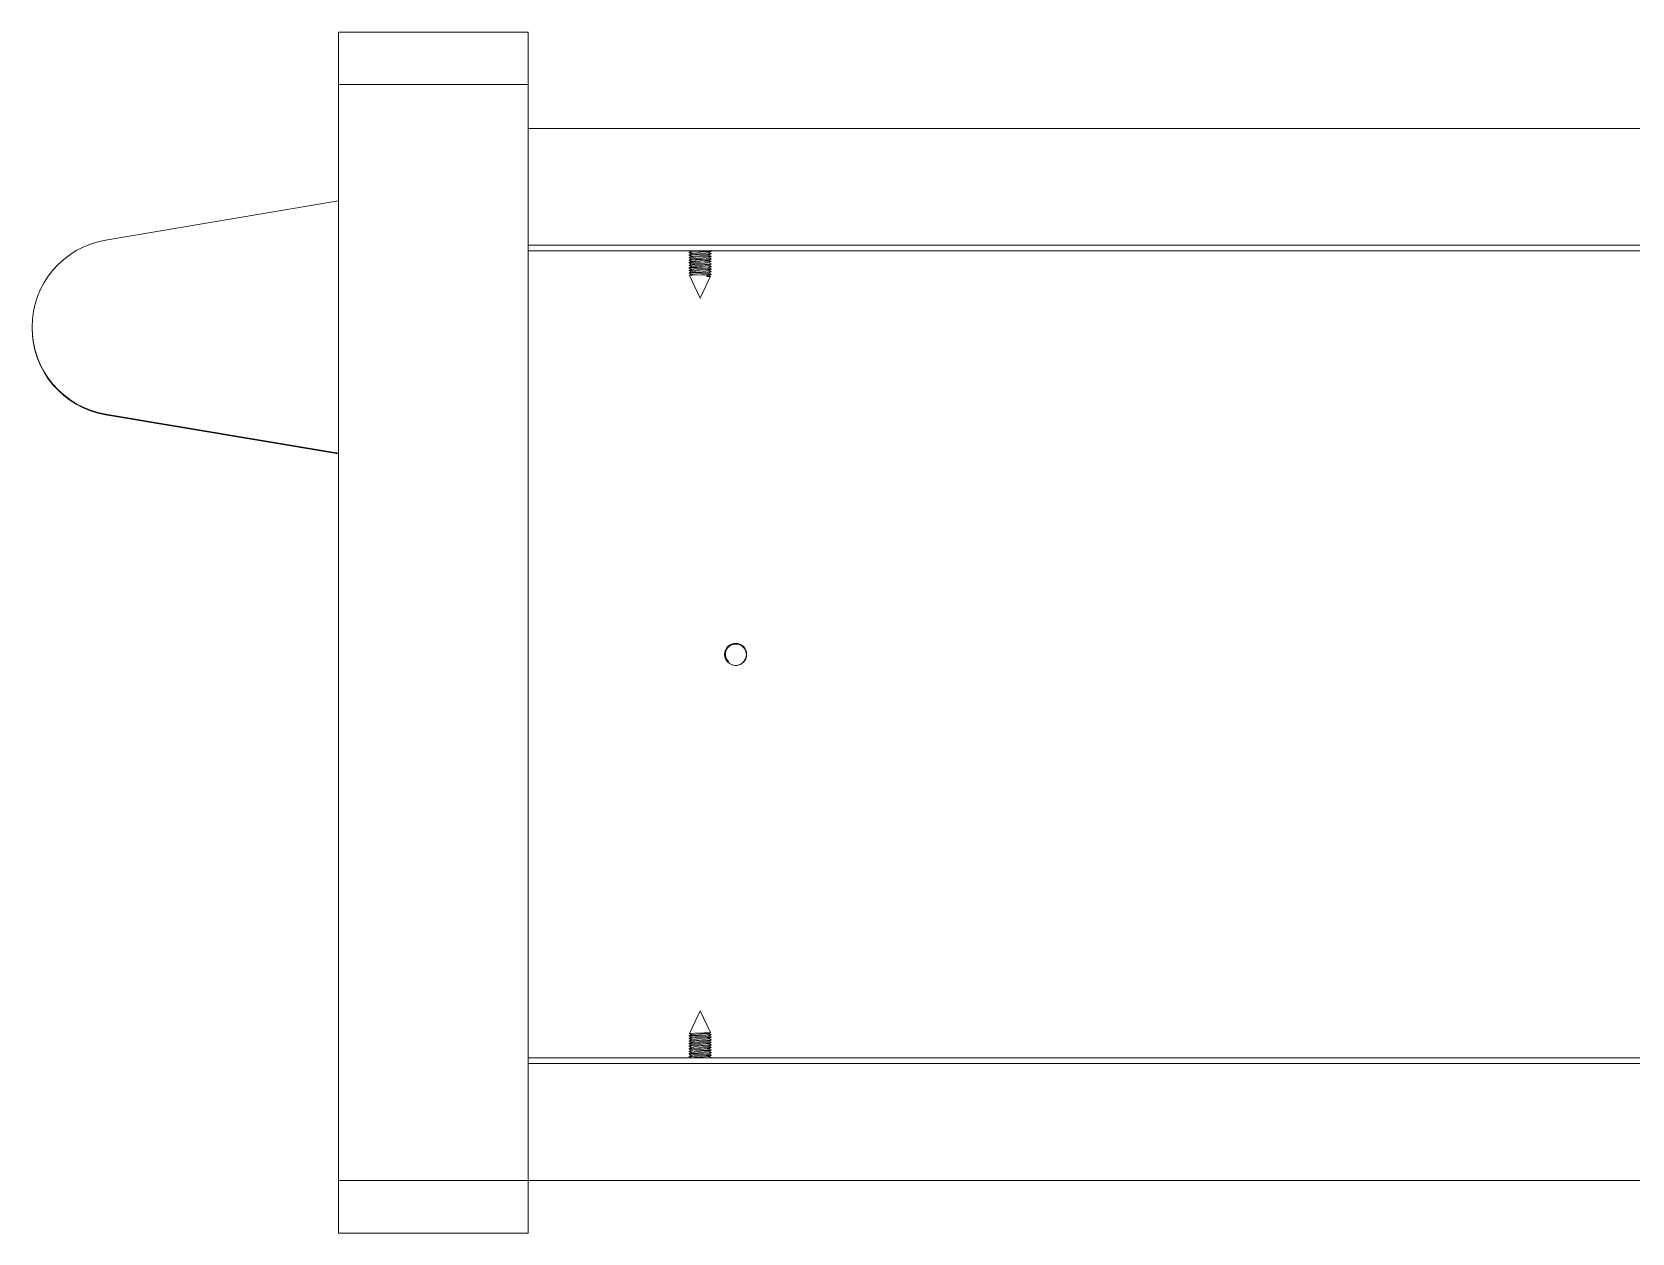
# Model space of a CAD drawing. Header units: millimetres. Extents: x 27602 to 523849, y 322139 to 568360.
# Drawn here: x 89556 to 106125, y 494880 to 507312 of the extents above; entities that cross this region are included whole.
import ezdxf

# ---------------------------------------------------------------- set-up
doc = ezdxf.new("R2010")
doc.units = ezdxf.units.MM

msp = doc.modelspace()

# ---------------------------------------------------------------- linework, layer by layer
at = {"color": 7, "lineweight": 13, "ltscale": 0.03937}
for p, q in [((94696, 507312), (92730, 507312)), ((92730, 506767), (94696, 506767)), ((94696, 506767), (92730, 506767)), ((92730, 506767), (92730, 495425)), ((94696, 506767), (94696, 495425)), ((94696, 506314), (122369, 506314)), ((92730, 505564), (90319, 505159)), ((94696, 505104), (122369, 505104)), ((94696, 505104), (122410, 505104)), ((94696, 505046), (122410, 505046)), ((92730, 502951), (90319, 503356)), ((92730, 502944), (90319, 503349)), ((122410, 496692), (94696, 496692)), ((122410, 496634), (94696, 496634)), ((94696, 495425), (92730, 495425)), ((94696, 495424), (122317, 495424)), ((94696, 494880), (92730, 494880))]:
    msp.add_line(p, q, dxfattribs=at)
at = {"color": 7, "lineweight": 13, "ltscale": 0.01125}
for p, q in [((92730, 507312), (92730, 506767)), ((94696, 506767), (94696, 507312)), ((92730, 494880), (92730, 495425)), ((94696, 495425), (94696, 494880))]:
    msp.add_line(p, q, dxfattribs=at)
at = {"color": 7, "lineweight": 13, "ltscale": 0.006625}
for p, q in [((93174, 507312), (92853, 507312)), ((94573, 507312), (94253, 507312))]:
    msp.add_line(p, q, dxfattribs=at)
at = {"color": 7, "lineweight": 13, "ltscale": 0.000501567}
for p, q in [((96382, 505044), (96361, 505031)), ((96589, 504855), (96567, 504843))]:
    msp.add_line(p, q, dxfattribs=at)
at = {"color": 7, "lineweight": 13, "ltscale": 6.97641e-06}
for p, q in [((96361, 505031), (96361, 505031)), ((96589, 504829), (96589, 504829)), ((96589, 496909), (96589, 496908))]:
    msp.add_line(p, q, dxfattribs=at)
at = {"color": 7, "lineweight": 13, "ltscale": 5.00116e-05}
for p, q in [((96361, 505031), (96361, 505029)), ((96589, 505044), (96589, 505042)), ((96361, 505005), (96361, 505002)), ((96361, 504978), (96361, 504975)), ((96361, 504925), (96361, 504922)), ((96361, 504898), (96361, 504896)), ((96361, 504871), (96361, 504869)), ((96589, 504965), (96589, 504962)), ((96589, 504938), (96589, 504936)), ((96589, 504858), (96589, 504856)), ((96589, 504831), (96589, 504829)), ((96589, 504802), (96589, 504805)), ((96589, 496906), (96589, 496908)), ((96589, 496853), (96589, 496855)), ((96589, 496800), (96589, 496802)), ((96589, 496746), (96589, 496749)), ((96589, 496693), (96589, 496695))]:
    msp.add_line(p, q, dxfattribs=at)
at = {"color": 7, "lineweight": 13, "ltscale": 6.87709e-06}
for p, q in [((96361, 505028), (96361, 505029)), ((96589, 504802), (96589, 504802)), ((96361, 496709), (96361, 496709))]:
    msp.add_line(p, q, dxfattribs=at)
at = {"color": 7, "lineweight": 13, "ltscale": 0.000488244}
msp.add_line((96361, 505028), (96382, 505017), dxfattribs=at)
at = {"color": 7, "lineweight": 13, "ltscale": 0.000100251}
msp.add_line((96378, 505046), (96382, 505043), dxfattribs=at)
at = {"color": 7, "lineweight": 13, "ltscale": 0.000501553}
msp.add_line((96588, 505042), (96567, 505030), dxfattribs=at)
at = {"color": 7, "lineweight": 13, "ltscale": 0.000488483}
msp.add_line((96568, 505030), (96588, 505018), dxfattribs=at)
at = {"color": 7, "lineweight": 13, "ltscale": 3.94327e-05}
msp.add_line((96587, 505046), (96588, 505045), dxfattribs=at)
at = {"color": 7, "lineweight": 13, "ltscale": 7.78764e-06}
for p, q in [((96588, 505045), (96589, 505044)), ((96588, 505018), (96589, 505018)), ((96361, 504845), (96361, 504845)), ((96361, 496892), (96361, 496893)), ((96588, 496719), (96589, 496720))]:
    msp.add_line(p, q, dxfattribs=at)
at = {"color": 7, "lineweight": 13, "ltscale": 7.53898e-06}
msp.add_line((96588, 505042), (96589, 505042), dxfattribs=at)
at = {"color": 7, "lineweight": 13, "ltscale": 0.000501552}
for p, q in [((96382, 505017), (96361, 505005)), ((96382, 504990), (96361, 504978)), ((96361, 496709), (96382, 496721))]:
    msp.add_line(p, q, dxfattribs=at)
at = {"color": 7, "lineweight": 13, "ltscale": 6.73157e-06}
for p, q in [((96361, 505005), (96361, 505005)), ((96361, 504975), (96361, 504975)), ((96361, 504816), (96361, 504815)), ((96361, 496733), (96361, 496733))]:
    msp.add_line(p, q, dxfattribs=at)
at = {"color": 7, "lineweight": 13, "ltscale": 7.1225e-06}
for p, q in [((96361, 505002), (96361, 505002)), ((96361, 504978), (96361, 504978)), ((96589, 504885), (96589, 504885)), ((96361, 496759), (96361, 496760)), ((96589, 496852), (96589, 496853)), ((96361, 496736), (96361, 496735))]:
    msp.add_line(p, q, dxfattribs=at)
at = {"color": 7, "lineweight": 13, "ltscale": 0.000488348}
for p, q in [((96361, 505002), (96382, 504990)), ((96382, 496747), (96361, 496759))]:
    msp.add_line(p, q, dxfattribs=at)
at = {"color": 7, "lineweight": 13, "ltscale": 0.000488721}
msp.add_line((96361, 504975), (96382, 504963), dxfattribs=at)
at = {"color": 7, "lineweight": 13, "ltscale": 4.99815e-05}
for p, q in [((96361, 504951), (96361, 504949)), ((96589, 505018), (96589, 505015)), ((96589, 504991), (96589, 504989)), ((96589, 504911), (96589, 504909)), ((96589, 504885), (96589, 504882)), ((96361, 504845), (96361, 504842)), ((96361, 504818), (96361, 504816))]:
    msp.add_line(p, q, dxfattribs=at)
at = {"color": 7, "lineweight": 13, "ltscale": 6.70814e-06}
for p, q in [((96361, 504949), (96361, 504949)), ((96589, 504938), (96589, 504938)), ((96361, 496789), (96361, 496789))]:
    msp.add_line(p, q, dxfattribs=at)
at = {"color": 7, "lineweight": 13, "ltscale": 0.000488736}
msp.add_line((96361, 504949), (96382, 504937), dxfattribs=at)
at = {"color": 7, "lineweight": 13, "ltscale": 7.14558e-06}
for p, q in [((96361, 504922), (96361, 504922)), ((96361, 504818), (96361, 504818)), ((96361, 496815), (96361, 496815))]:
    msp.add_line(p, q, dxfattribs=at)
at = {"color": 7, "lineweight": 13, "ltscale": 0.00048884}
for p, q in [((96361, 504922), (96382, 504910)), ((96361, 504895), (96382, 504884))]:
    msp.add_line(p, q, dxfattribs=at)
at = {"color": 7, "lineweight": 13, "ltscale": 7.39233e-06}
msp.add_line((96361, 504898), (96361, 504898), dxfattribs=at)
at = {"color": 7, "lineweight": 13, "ltscale": 7.24583e-06}
for p, q in [((96361, 504895), (96361, 504896)), ((96588, 504962), (96589, 504962)), ((96361, 496842), (96361, 496842))]:
    msp.add_line(p, q, dxfattribs=at)
at = {"color": 7, "lineweight": 13, "ltscale": 7.89013e-06}
msp.add_line((96362, 504869), (96361, 504869), dxfattribs=at)
at = {"color": 7, "lineweight": 13, "ltscale": 0.000501597}
for p, q in [((96382, 504964), (96362, 504952)), ((96589, 504829), (96567, 504817)), ((96589, 504802), (96567, 504790)), ((96567, 496840), (96588, 496853))]:
    msp.add_line(p, q, dxfattribs=at)
at = {"color": 7, "lineweight": 13, "ltscale": 0.000501642}
for p, q in [((96382, 504937), (96362, 504925)), ((96567, 496734), (96588, 496746))]:
    msp.add_line(p, q, dxfattribs=at)
at = {"color": 7, "lineweight": 13, "ltscale": 0.000501508}
msp.add_line((96382, 504910), (96362, 504898), dxfattribs=at)
at = {"color": 7, "lineweight": 13, "ltscale": 0.000501627}
for p, q in [((96382, 504884), (96362, 504872)), ((96362, 496895), (96382, 496908))]:
    msp.add_line(p, q, dxfattribs=at)
at = {"color": 7, "lineweight": 13, "ltscale": 0.000488453}
msp.add_line((96362, 504869), (96382, 504857), dxfattribs=at)
at = {"color": 7, "lineweight": 13, "ltscale": 0.000501657}
for p, q in [((96588, 505015), (96567, 505003)), ((96588, 504989), (96567, 504976)), ((96382, 504831), (96361, 504818)), ((96382, 504857), (96362, 504845))]:
    msp.add_line(p, q, dxfattribs=at)
at = {"color": 7, "lineweight": 13, "ltscale": 0.000501478}
for p, q in [((96588, 504962), (96567, 504950)), ((96588, 504935), (96567, 504923))]:
    msp.add_line(p, q, dxfattribs=at)
at = {"color": 7, "lineweight": 13, "ltscale": 0.000501582}
for p, q in [((96588, 504909), (96567, 504896)), ((96589, 504882), (96567, 504870))]:
    msp.add_line(p, q, dxfattribs=at)
at = {"color": 7, "lineweight": 13, "ltscale": 0.000488602}
msp.add_line((96568, 505003), (96588, 504991), dxfattribs=at)
at = {"color": 7, "lineweight": 13, "ltscale": 0.000488617}
msp.add_line((96568, 504977), (96588, 504965), dxfattribs=at)
at = {"color": 7, "lineweight": 13, "ltscale": 0.000488706}
msp.add_line((96568, 504950), (96588, 504938), dxfattribs=at)
at = {"color": 7, "lineweight": 13, "ltscale": 0.000488691}
msp.add_line((96568, 504923), (96588, 504912), dxfattribs=at)
at = {"color": 7, "lineweight": 13, "ltscale": 0.000488557}
msp.add_line((96568, 504897), (96588, 504885), dxfattribs=at)
at = {"color": 7, "lineweight": 13, "ltscale": 0.00048808}
for p, q in [((96568, 504870), (96588, 504858)), ((96568, 504817), (96588, 504805))]:
    msp.add_line(p, q, dxfattribs=at)
at = {"color": 7, "lineweight": 13, "ltscale": 7.66314e-06}
for p, q in [((96588, 505015), (96589, 505015)), ((96588, 504991), (96589, 504991)), ((96588, 504989), (96589, 504989)), ((96588, 496749), (96589, 496749))]:
    msp.add_line(p, q, dxfattribs=at)
at = {"color": 7, "lineweight": 13, "ltscale": 7.64056e-06}
for p, q in [((96588, 504965), (96589, 504965)), ((96588, 496773), (96589, 496773)), ((96588, 496722), (96589, 496722))]:
    msp.add_line(p, q, dxfattribs=at)
at = {"color": 7, "lineweight": 13, "ltscale": 6.60984e-06}
for p, q in [((96589, 504912), (96589, 504911)), ((96589, 496826), (96589, 496826))]:
    msp.add_line(p, q, dxfattribs=at)
at = {"color": 7, "lineweight": 13, "ltscale": 7.91245e-06}
for p, q in [((96362, 504842), (96361, 504842)), ((96362, 496869), (96361, 496868))]:
    msp.add_line(p, q, dxfattribs=at)
at = {"color": 7, "lineweight": 13, "ltscale": 0.000488319}
msp.add_line((96362, 504842), (96382, 504830), dxfattribs=at)
at = {"color": 7, "lineweight": 13, "ltscale": 0.000488185}
msp.add_line((96362, 504815), (96382, 504804), dxfattribs=at)
at = {"color": 7, "lineweight": 13, "ltscale": 0.00043987}
msp.add_line((96382, 504804), (96364, 504793), dxfattribs=at)
at = {"color": 7, "lineweight": 13, "ltscale": 0.005394}
for p, q in [((96475, 504557), (96364, 504793)), ((96475, 497181), (96364, 496944))]:
    msp.add_line(p, q, dxfattribs=at)
at = {"color": 7, "lineweight": 13, "ltscale": 0.005155}
for p, q in [((96475, 504557), (96581, 504783)), ((96475, 497181), (96581, 496955))]:
    msp.add_line(p, q, dxfattribs=at)
at = {"color": 7, "lineweight": 13, "ltscale": 0.001204}
msp.add_line((96491, 504799), (96549, 504799), dxfattribs=at)
at = {"color": 7, "lineweight": 13, "ltscale": 0.000411528}
msp.add_line((96549, 504799), (96544, 504780), dxfattribs=at)
at = {"color": 7, "lineweight": 13, "ltscale": 0.000487991}
msp.add_line((96568, 504844), (96588, 504832), dxfattribs=at)
at = {"color": 7, "lineweight": 13, "ltscale": 0.000308204}
msp.add_line((96568, 504790), (96581, 504783), dxfattribs=at)
at = {"color": 7, "lineweight": 13, "ltscale": 7.26876e-06}
for p, q in [((96588, 504858), (96589, 504858)), ((96588, 496879), (96589, 496879))]:
    msp.add_line(p, q, dxfattribs=at)
at = {"color": 7, "lineweight": 13, "ltscale": 7.51627e-06}
msp.add_line((96588, 504832), (96589, 504831), dxfattribs=at)
at = {"color": 7, "lineweight": 13, "ltscale": 7.56175e-06}
msp.add_line((96589, 504805), (96588, 504805), dxfattribs=at)
at = {"color": 7, "lineweight": 13, "ltscale": 6.90047e-06}
for p, q in [((96589, 504855), (96589, 504856)), ((96589, 496935), (96589, 496935)), ((96589, 496882), (96589, 496882))]:
    msp.add_line(p, q, dxfattribs=at)
at = {"color": 7, "lineweight": 13, "ltscale": 0.000184874}
msp.add_line((96762, 500789), (96768, 500795), dxfattribs=at)
at = {"color": 7, "lineweight": 13, "ltscale": 6.71985e-06}
for p, q in [((96361, 496922), (96361, 496922)), ((96589, 496799), (96589, 496800))]:
    msp.add_line(p, q, dxfattribs=at)
at = {"color": 7, "lineweight": 13, "ltscale": 4.99966e-05}
for p, q in [((96361, 496919), (96361, 496922)), ((96589, 496935), (96589, 496933)), ((96361, 496893), (96361, 496895)), ((96361, 496866), (96361, 496868)), ((96361, 496839), (96361, 496842)), ((96361, 496813), (96361, 496815)), ((96361, 496786), (96361, 496789)), ((96361, 496760), (96361, 496762)), ((96589, 496879), (96589, 496882)), ((96589, 496826), (96589, 496829)), ((96589, 496773), (96589, 496775)), ((96361, 496733), (96361, 496735)), ((96361, 496706), (96361, 496709)), ((96589, 496720), (96589, 496722))]:
    msp.add_line(p, q, dxfattribs=at)
at = {"color": 7, "lineweight": 13, "ltscale": 7.13404e-06}
msp.add_line((96361, 496919), (96361, 496919), dxfattribs=at)
at = {"color": 7, "lineweight": 13, "ltscale": 0.000488863}
msp.add_line((96382, 496907), (96361, 496919), dxfattribs=at)
at = {"color": 7, "lineweight": 13, "ltscale": 0.000501516}
msp.add_line((96362, 496922), (96382, 496934), dxfattribs=at)
at = {"color": 7, "lineweight": 13, "ltscale": 0.000426957}
msp.add_line((96382, 496934), (96364, 496944), dxfattribs=at)
at = {"color": 7, "lineweight": 13, "ltscale": 0.000322227}
msp.add_line((96567, 496947), (96581, 496955), dxfattribs=at)
at = {"color": 7, "lineweight": 13, "ltscale": 0.000501559}
for p, q in [((96567, 496920), (96588, 496932)), ((96361, 496736), (96382, 496748))]:
    msp.add_line(p, q, dxfattribs=at)
at = {"color": 7, "lineweight": 13, "ltscale": 0.000489213}
msp.add_line((96589, 496935), (96568, 496947), dxfattribs=at)
at = {"color": 7, "lineweight": 13, "ltscale": 0.000488527}
msp.add_line((96589, 496909), (96568, 496920), dxfattribs=at)
at = {"color": 7, "lineweight": 13, "ltscale": 7.55036e-06}
msp.add_line((96589, 496933), (96588, 496932), dxfattribs=at)
at = {"color": 7, "lineweight": 13, "ltscale": 7.90128e-06}
msp.add_line((96362, 496895), (96361, 496895), dxfattribs=at)
at = {"color": 7, "lineweight": 13, "ltscale": 0.000501635}
msp.add_line((96361, 496842), (96382, 496854), dxfattribs=at)
at = {"color": 7, "lineweight": 13, "ltscale": 7.40375e-06}
msp.add_line((96361, 496839), (96361, 496839), dxfattribs=at)
at = {"color": 7, "lineweight": 13, "ltscale": 0.00050162}
for p, q in [((96361, 496815), (96382, 496828)), ((96361, 496789), (96382, 496801)), ((96361, 496762), (96382, 496774)), ((96567, 496787), (96588, 496799))]:
    msp.add_line(p, q, dxfattribs=at)
at = {"color": 7, "lineweight": 13, "ltscale": 6.7433e-06}
msp.add_line((96361, 496762), (96361, 496762), dxfattribs=at)
at = {"color": 7, "lineweight": 13, "ltscale": 0.000488751}
msp.add_line((96382, 496881), (96362, 496892), dxfattribs=at)
at = {"color": 7, "lineweight": 13, "ltscale": 0.00050165}
msp.add_line((96362, 496869), (96382, 496881), dxfattribs=at)
at = {"color": 7, "lineweight": 13, "ltscale": 0.00048817}
msp.add_line((96382, 496854), (96362, 496866), dxfattribs=at)
at = {"color": 7, "lineweight": 13, "ltscale": 0.000488147}
msp.add_line((96382, 496827), (96362, 496839), dxfattribs=at)
at = {"color": 7, "lineweight": 13, "ltscale": 0.000488021}
msp.add_line((96382, 496801), (96362, 496813), dxfattribs=at)
at = {"color": 7, "lineweight": 13, "ltscale": 0.000488006}
msp.add_line((96382, 496774), (96362, 496786), dxfattribs=at)
at = {"color": 7, "lineweight": 13, "ltscale": 0.000501448}
msp.add_line((96567, 496894), (96588, 496906), dxfattribs=at)
at = {"color": 7, "lineweight": 13, "ltscale": 0.00050144}
msp.add_line((96567, 496867), (96588, 496879), dxfattribs=at)
at = {"color": 7, "lineweight": 13, "ltscale": 0.000501612}
msp.add_line((96567, 496814), (96588, 496826), dxfattribs=at)
at = {"color": 7, "lineweight": 13, "ltscale": 0.000501538}
msp.add_line((96567, 496760), (96588, 496773), dxfattribs=at)
at = {"color": 7, "lineweight": 13, "ltscale": 0.000488401}
msp.add_line((96589, 496882), (96568, 496894), dxfattribs=at)
at = {"color": 7, "lineweight": 13, "ltscale": 0.000488393}
msp.add_line((96589, 496855), (96568, 496867), dxfattribs=at)
at = {"color": 7, "lineweight": 13, "ltscale": 0.000487976}
msp.add_line((96588, 496829), (96568, 496841), dxfattribs=at)
at = {"color": 7, "lineweight": 13, "ltscale": 0.000487872}
for p, q in [((96588, 496802), (96568, 496814)), ((96588, 496776), (96568, 496787))]:
    msp.add_line(p, q, dxfattribs=at)
at = {"color": 7, "lineweight": 13, "ltscale": 0.00048861}
for p, q in [((96588, 496749), (96568, 496761)), ((96588, 496722), (96568, 496734))]:
    msp.add_line(p, q, dxfattribs=at)
at = {"color": 7, "lineweight": 13, "ltscale": 7.52762e-06}
for p, q in [((96588, 496906), (96589, 496906)), ((96588, 496696), (96589, 496695))]:
    msp.add_line(p, q, dxfattribs=at)
at = {"color": 7, "lineweight": 13, "ltscale": 7.25729e-06}
msp.add_line((96588, 496776), (96589, 496775), dxfattribs=at)
at = {"color": 7, "lineweight": 13, "ltscale": 7.65184e-06}
msp.add_line((96588, 496746), (96589, 496746), dxfattribs=at)
at = {"color": 7, "lineweight": 13, "ltscale": 0.00048837}
for p, q in [((96382, 496721), (96361, 496733)), ((96382, 496694), (96361, 496706))]:
    msp.add_line(p, q, dxfattribs=at)
at = {"color": 7, "lineweight": 13, "ltscale": 6.98799e-06}
msp.add_line((96361, 496706), (96361, 496706), dxfattribs=at)
at = {"color": 7, "lineweight": 13, "ltscale": 0.000113701}
msp.add_line((96378, 496692), (96382, 496695), dxfattribs=at)
at = {"color": 7, "lineweight": 13, "ltscale": 0.000501546}
msp.add_line((96567, 496707), (96588, 496719), dxfattribs=at)
at = {"color": 7, "lineweight": 13, "ltscale": 0.000488632}
msp.add_line((96588, 496696), (96568, 496708), dxfattribs=at)
at = {"color": 7, "lineweight": 13, "ltscale": 3.94403e-05}
msp.add_line((96587, 496692), (96588, 496693), dxfattribs=at)
at = {"color": 7, "lineweight": 13, "ltscale": 7.7764e-06}
msp.add_line((96588, 496693), (96589, 496693), dxfattribs=at)
at = {"color": 7, "lineweight": 13, "ltscale": 0.03937}
for points in [[(96589, 505044), (96589, 505044), (96589, 505044), (96588, 505044), (96588, 505044), (96587, 505044), (96555, 505041), (96471, 505038), (96387, 505034), (96363, 505032), (96362, 505032), (96361, 505031)], [(96361, 505029), (96361, 505029), (96361, 505029), (96361, 505029), (96362, 505029), (96363, 505030), (96389, 505032), (96479, 505036), (96560, 505039), (96587, 505041), (96588, 505042)], [(96397, 505046), (96385, 505044), (96383, 505044), (96382, 505044)], [(96567, 505030), (96567, 505029), (96564, 505029), (96535, 505026), (96443, 505022), (96396, 505019), (96385, 505018), (96383, 505017), (96382, 505017)], [(96589, 505018), (96589, 505018), (96589, 505018), (96588, 505018), (96588, 505017), (96587, 505017), (96561, 505015), (96466, 505011), (96386, 505007), (96367, 505006), (96362, 505005), (96361, 505005)], [(96361, 505002), (96361, 505002), (96361, 505002), (96361, 505002), (96362, 505003), (96363, 505003), (96388, 505005), (96460, 505008), (96555, 505012), (96582, 505014), (96588, 505015), (96588, 505015)], [(96589, 504991), (96589, 504991), (96589, 504991), (96588, 504991), (96588, 504991), (96587, 504990), (96562, 504988), (96473, 504984), (96381, 504980), (96365, 504979), (96362, 504978), (96361, 504978)], [(96361, 504975), (96361, 504976), (96361, 504976), (96362, 504976), (96362, 504976), (96370, 504977), (96428, 504980)], [(96361, 504949), (96361, 504949), (96361, 504949), (96361, 504949), (96362, 504949), (96363, 504950), (96384, 504952), (96491, 504956), (96572, 504960), (96585, 504961), (96588, 504962), (96588, 504962)], [(96361, 504922), (96361, 504922), (96361, 504922), (96361, 504923), (96362, 504923), (96363, 504923), (96386, 504925), (96483, 504929), (96560, 504932), (96587, 504935), (96588, 504935)], [(96589, 504911), (96589, 504911), (96589, 504911), (96588, 504911), (96588, 504911), (96579, 504910), (96523, 504907), (96397, 504901), (96366, 504899), (96362, 504899), (96361, 504898)], [(96361, 504896), (96361, 504896), (96361, 504896), (96362, 504896), (96362, 504896), (96363, 504896), (96392, 504899), (96501, 504903), (96560, 504906), (96587, 504908), (96588, 504909)], [(96361, 504869), (96361, 504869), (96361, 504869), (96362, 504869), (96362, 504869), (96364, 504870), (96385, 504872), (96501, 504877), (96568, 504880), (96587, 504882), (96588, 504882)], [(96428, 504956), (96370, 504953), (96363, 504952), (96362, 504952)], [(96589, 504938), (96589, 504938), (96589, 504938), (96588, 504938), (96588, 504937), (96586, 504937), (96565, 504935), (96465, 504931), (96389, 504928), (96363, 504925), (96362, 504925)], [(96589, 504885), (96589, 504885), (96589, 504885), (96588, 504884), (96588, 504884), (96587, 504884), (96566, 504882), (96463, 504878), (96381, 504874), (96366, 504873), (96362, 504872), (96362, 504872)], [(96567, 505003), (96567, 505003), (96565, 505002), (96553, 505001), (96471, 504996), (96399, 504993), (96386, 504991), (96383, 504991), (96382, 504990)], [(96436, 504968), (96390, 504965), (96384, 504964), (96382, 504964)], [(96567, 504950), (96566, 504949), (96560, 504948), (96527, 504946), (96423, 504941), (96388, 504938), (96384, 504937), (96382, 504937)], [(96567, 504923), (96566, 504923), (96561, 504922), (96526, 504919), (96422, 504914), (96389, 504912), (96384, 504911), (96382, 504910)], [(96567, 504896), (96567, 504896), (96562, 504895), (96527, 504893), (96447, 504889), (96421, 504888), (96386, 504885), (96383, 504884), (96382, 504884)], [(96567, 504870), (96567, 504870), (96565, 504869), (96554, 504868), (96513, 504865), (96410, 504860), (96388, 504858), (96383, 504858), (96382, 504857)], [(96428, 504980), (96545, 504985), (96576, 504987), (96588, 504988), (96588, 504989)], [(96589, 504965), (96589, 504965), (96589, 504964), (96588, 504964), (96588, 504964), (96580, 504963), (96537, 504960), (96428, 504956)], [(96567, 504976), (96566, 504976), (96558, 504975), (96508, 504972), (96436, 504968)], [(96589, 504858), (96589, 504858), (96589, 504858), (96588, 504858), (96588, 504858), (96587, 504857), (96554, 504855), (96441, 504850), (96382, 504847), (96363, 504846), (96362, 504845), (96361, 504845)], [(96361, 504842), (96361, 504842), (96361, 504843), (96361, 504843), (96362, 504843), (96363, 504843), (96389, 504845), (96475, 504849), (96562, 504853), (96583, 504854), (96587, 504855), (96589, 504855)], [(96589, 504831), (96589, 504831), (96589, 504831), (96588, 504831), (96588, 504831), (96587, 504831), (96561, 504828), (96501, 504826), (96397, 504822), (96365, 504819), (96362, 504819), (96361, 504818)], [(96361, 504816), (96361, 504816), (96361, 504816), (96361, 504816), (96362, 504816), (96363, 504817), (96387, 504819), (96491, 504823), (96554, 504826), (96583, 504828), (96587, 504828), (96588, 504829), (96589, 504829)], [(96491, 504799), (96390, 504795), (96366, 504794), (96364, 504793), (96364, 504793)], [(96567, 504843), (96567, 504843), (96564, 504842), (96534, 504840), (96430, 504835), (96392, 504832), (96384, 504831), (96382, 504831)], [(96567, 504817), (96567, 504816), (96565, 504816), (96555, 504815), (96492, 504811), (96399, 504806), (96384, 504804), (96382, 504804)], [(96491, 504799), (96556, 504802), (96579, 504803), (96587, 504804), (96588, 504804), (96589, 504805), (96589, 504805), (96589, 504805)], [(96581, 504783), (96581, 504783), (96581, 504782), (96579, 504782), (96569, 504781), (96544, 504780)], [(96567, 504790), (96566, 504789), (96546, 504787)], [(96589, 504802), (96588, 504802), (96587, 504802), (96577, 504801), (96549, 504799)], [(96954, 500860), (96953, 500883), (96949, 500900), (96944, 500914), (96933, 500931), (96917, 500949), (96904, 500960), (96883, 500970), (96867, 500975), (96842, 500977), (96819, 500974), (96811, 500972), (96788, 500961), (96774, 500951), (96757, 500933), (96752, 500926), (96742, 500902), (96737, 500877)], [(96818, 500758), (96836, 500755), (96855, 500756), (96873, 500760), (96890, 500766), (96908, 500777), (96924, 500791), (96936, 500807), (96945, 500824), (96951, 500843), (96954, 500860)], [(96361, 496922), (96362, 496922), (96364, 496923), (96375, 496924), (96398, 496925), (96455, 496928), (96542, 496931), (96576, 496933), (96586, 496934), (96588, 496935), (96589, 496935), (96589, 496935), (96589, 496935), (96589, 496935)], [(96588, 496932), (96588, 496932), (96585, 496932), (96571, 496930), (96536, 496928), (96452, 496925), (96392, 496922), (96370, 496921), (96363, 496920), (96362, 496920), (96361, 496919), (96361, 496919)], [(96589, 496908), (96589, 496908), (96589, 496908), (96588, 496908), (96588, 496908), (96582, 496907), (96553, 496905), (96423, 496900), (96381, 496898), (96362, 496896), (96362, 496895)], [(96364, 496944), (96364, 496944), (96364, 496945), (96367, 496945), (96418, 496948), (96516, 496951), (96566, 496953), (96579, 496954), (96581, 496954), (96581, 496955)], [(96382, 496934), (96384, 496935), (96389, 496935), (96431, 496938), (96486, 496941), (96538, 496944), (96561, 496945), (96566, 496946), (96567, 496947)], [(96382, 496908), (96384, 496908), (96389, 496909), (96426, 496912), (96528, 496916), (96562, 496919), (96566, 496920), (96567, 496920)], [(96361, 496893), (96361, 496893), (96361, 496893), (96361, 496893), (96362, 496893), (96363, 496893), (96391, 496896), (96499, 496900), (96572, 496904), (96587, 496905), (96588, 496906)], [(96361, 496866), (96361, 496866), (96361, 496866), (96362, 496866), (96362, 496867), (96368, 496868), (96419, 496871), (96459, 496872)], [(96361, 496839), (96361, 496840), (96361, 496840), (96361, 496840), (96362, 496840), (96363, 496840), (96389, 496842), (96481, 496846), (96571, 496850), (96587, 496852), (96588, 496852), (96589, 496852)], [(96459, 496848), (96373, 496844), (96363, 496842), (96361, 496842)], [(96589, 496829), (96589, 496828), (96589, 496828), (96588, 496828), (96588, 496828), (96587, 496828), (96563, 496826), (96488, 496822), (96386, 496818), (96366, 496816), (96362, 496816), (96361, 496815)], [(96361, 496813), (96361, 496813), (96361, 496813), (96361, 496813), (96362, 496813), (96363, 496814), (96387, 496816), (96460, 496819), (96563, 496823), (96587, 496825), (96588, 496826), (96589, 496826)], [(96589, 496802), (96589, 496802), (96589, 496802), (96588, 496802), (96588, 496801), (96587, 496801), (96561, 496799), (96463, 496795), (96382, 496791), (96365, 496790), (96362, 496789), (96361, 496789)], [(96361, 496786), (96361, 496786), (96361, 496786), (96361, 496786), (96362, 496787), (96363, 496787), (96389, 496789), (96485, 496793), (96561, 496796), (96581, 496798), (96587, 496799), (96589, 496799)], [(96589, 496775), (96589, 496775), (96589, 496775), (96588, 496775), (96588, 496775), (96587, 496775), (96553, 496772), (96428, 496767), (96370, 496764), (96363, 496763), (96362, 496762), (96361, 496762)], [(96361, 496760), (96361, 496760), (96361, 496760), (96361, 496760), (96362, 496760), (96363, 496760), (96388, 496763), (96481, 496766), (96573, 496771), (96585, 496772), (96588, 496772), (96588, 496773)], [(96589, 496749), (96589, 496749), (96589, 496749), (96588, 496748), (96588, 496748), (96586, 496748), (96568, 496746), (96450, 496741), (96383, 496738), (96366, 496737), (96362, 496736), (96361, 496736)], [(96361, 496733), (96361, 496733), (96361, 496733), (96361, 496733), (96362, 496733), (96364, 496734), (96387, 496736), (96513, 496741), (96573, 496744), (96587, 496746), (96588, 496746)], [(96589, 496882), (96589, 496882), (96589, 496882), (96589, 496882), (96588, 496881), (96587, 496881), (96574, 496880), (96497, 496876), (96386, 496871), (96363, 496869), (96362, 496869)], [(96382, 496828), (96383, 496828), (96385, 496828), (96415, 496831), (96494, 496835), (96539, 496837), (96566, 496840), (96567, 496840)], [(96382, 496801), (96383, 496801), (96386, 496802), (96411, 496804), (96506, 496809), (96559, 496812), (96566, 496813), (96567, 496814)], [(96382, 496774), (96383, 496775), (96385, 496775), (96397, 496776), (96477, 496781), (96549, 496785), (96567, 496787), (96567, 496787)], [(96382, 496748), (96383, 496748), (96386, 496749), (96413, 496751), (96520, 496756), (96540, 496757), (96564, 496760), (96567, 496760), (96567, 496760)], [(96382, 496881), (96384, 496881), (96389, 496882), (96436, 496885), (96531, 496890), (96562, 496892), (96567, 496893), (96567, 496894)], [(96382, 496854), (96383, 496855), (96385, 496855), (96399, 496857), (96462, 496860)], [(96459, 496872), (96560, 496876), (96586, 496878), (96588, 496879), (96588, 496879)], [(96589, 496855), (96589, 496855), (96589, 496855), (96588, 496855), (96588, 496855), (96580, 496853), (96516, 496850), (96459, 496848)], [(96462, 496860), (96515, 496863), (96552, 496865), (96565, 496866), (96567, 496867), (96567, 496867)], [(96589, 496722), (96589, 496722), (96589, 496722), (96588, 496722), (96588, 496722), (96582, 496721), (96537, 496718), (96418, 496713), (96370, 496710), (96362, 496709), (96361, 496709)], [(96361, 496706), (96361, 496706), (96361, 496706), (96361, 496707), (96362, 496707), (96363, 496707), (96391, 496709), (96508, 496714), (96575, 496718), (96588, 496719), (96588, 496719)], [(96382, 496721), (96383, 496721), (96385, 496722), (96396, 496723), (96463, 496727), (96542, 496731), (96566, 496733), (96567, 496734)], [(96382, 496695), (96383, 496695), (96386, 496695), (96416, 496698), (96518, 496703), (96558, 496706), (96566, 496707), (96567, 496707)], [(96589, 496695), (96589, 496695), (96589, 496695), (96589, 496695), (96588, 496695), (96587, 496695), (96576, 496693), (96549, 496692)]]:
    msp.add_lwpolyline(points, dxfattribs=at)
msp.add_circle((96843, 500869), 114, dxfattribs=at)
for centre, radius, start, end in [((90471, 504257), 914, 99.5343, 260.4657), ((96362, 504951), 0.406, 108.0902, 165.0286), ((96362, 504925), 0.404, 108.1822, 165.0966), ((96362, 504871), 0.403, 108.2319, 165.1404), ((96588, 504936), 0.419, 287.2915, 344.4058), ((96588, 504909), 0.406, 288.0918, 345.0288), ((96588, 504882), 0.405, 288.1413, 345.0611), ((96364, 504793), 0.183, 102.4555, 188.9475), ((96581, 504783), 0.205, 349.1439, 77.1658), ((90471, 504251), 914, 179.9656, 260.4657), ((96842, 500870), 105, 176.2211, 225.329), ((96364, 496944), 0.183, 171.0525, 257.5445), ((96581, 496955), 0.205, 282.8342, 10.8561), ((96362, 496866), 0.403, 194.8596, 251.7681), ((96362, 496813), 0.404, 194.9034, 251.8178), ((96362, 496786), 0.406, 194.9714, 251.9098), ((96588, 496855), 0.405, 14.9389, 71.8587), ((96588, 496828), 0.406, 14.9712, 71.9082), ((96588, 496802), 0.419, 15.5942, 72.7085), ((96583, 496709), 17, 274.0206, 289.0486)]:
    msp.add_arc(centre, radius, start, end, dxfattribs=at)

doc.saveas('drawing.dxf')
